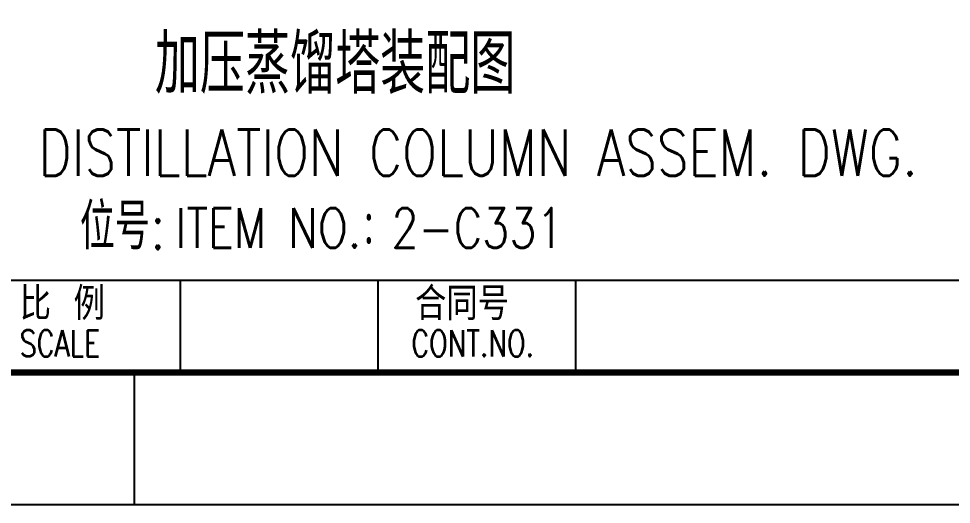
# Model space of a CAD drawing. Extents: x 16825 to 205982, y -10874 to 68273.
# Drawn here: x 178664 to 181141, y 26658 to 27947 of the extents above; entities that cross this region are included whole.
import ezdxf
from ezdxf.enums import TextEntityAlignment as Align

# ---------------------------------------------------------------- set-up
doc = ezdxf.new("R2010")
doc.units = 0
doc.header["$LTSCALE"] = 5
doc.header["$MEASUREMENT"] = 0
doc.layers.add('TK', color=3, linetype='CONTINUOUS')
doc.layers.add('TXT', color=3, linetype='CONTINUOUS')
doc.styles.add('HZFS', font='simplex', dxfattribs={"width": 0.8, "bigfont": 'hzdx'})
doc.styles.get("Standard").update_dxf_attribs({"font": 'simplex', "width": 0.75, "bigfont": 'hzdx'})

msp = doc.modelspace()

# ---------------------------------------------------------------- linework, layer by layer
at = {"layer": 'TK'}
for p, q in [((177519.065, 27252.715), (183819.065, 27252.715)), ((179093.979, 27011.66), (179093.979, 27252.715)), ((179618.839, 27011.66), (179618.839, 27252.715)), ((180143.839, 27011.66), (180143.839, 27252.715)), ((178971.565, 26657.715), (178971.565, 27007.715)), ((159879.065, 26657.715), (184169.065, 26657.715))]:
    msp.add_line(p, q, dxfattribs=at)
at = {"layer": 'TK', "const_width": 17.5}
msp.add_lwpolyline([(177519.065, 27007.715), (183819.065, 27007.715), (183819.065, 29212.715), (177519.065, 29212.715)], close=True, dxfattribs=at)
msp.add_lwpolyline([(160754.065, 27007.715), (183819.065, 27007.715)], dxfattribs=at)

# ---------------------------------------------------------------- texts
at = {"layer": 'TK'}
for s, p in [('比 例', (178666.698, 27146.73)), ('合同号', (179716.558, 27146.73))]:
    msp.add_text(s, height=87.5, dxfattribs=at).set_placement(p)
at = {"layer": 'TXT', "style": 'HZFS', "width": 0.8}
for s, height, p in [('加压蒸馏塔装配图', 157.5, (179504.337, 27826.344)), ('FORMALIN DISTILLATION COLUMN ASSEM. DWG.', 122.5, (179535.546, 27591.142)), ('位号:', 122.5, (178940.484, 27395.694)), ('ITEM NO.：2-C331', 105, (179595.697, 27391.397))]:
    msp.add_text(s, height=height, dxfattribs=at).set_placement(p, align=Align.MIDDLE_CENTER)
at = {"layer": 'TXT', "width": 0.75}
for s, p in [('SCALE', (178666.698, 27050.141)), ('CONT.NO.', (179706.599, 27050.141))]:
    msp.add_text(s, height=70, dxfattribs=at).set_placement(p)

doc.saveas('drawing.dxf')
